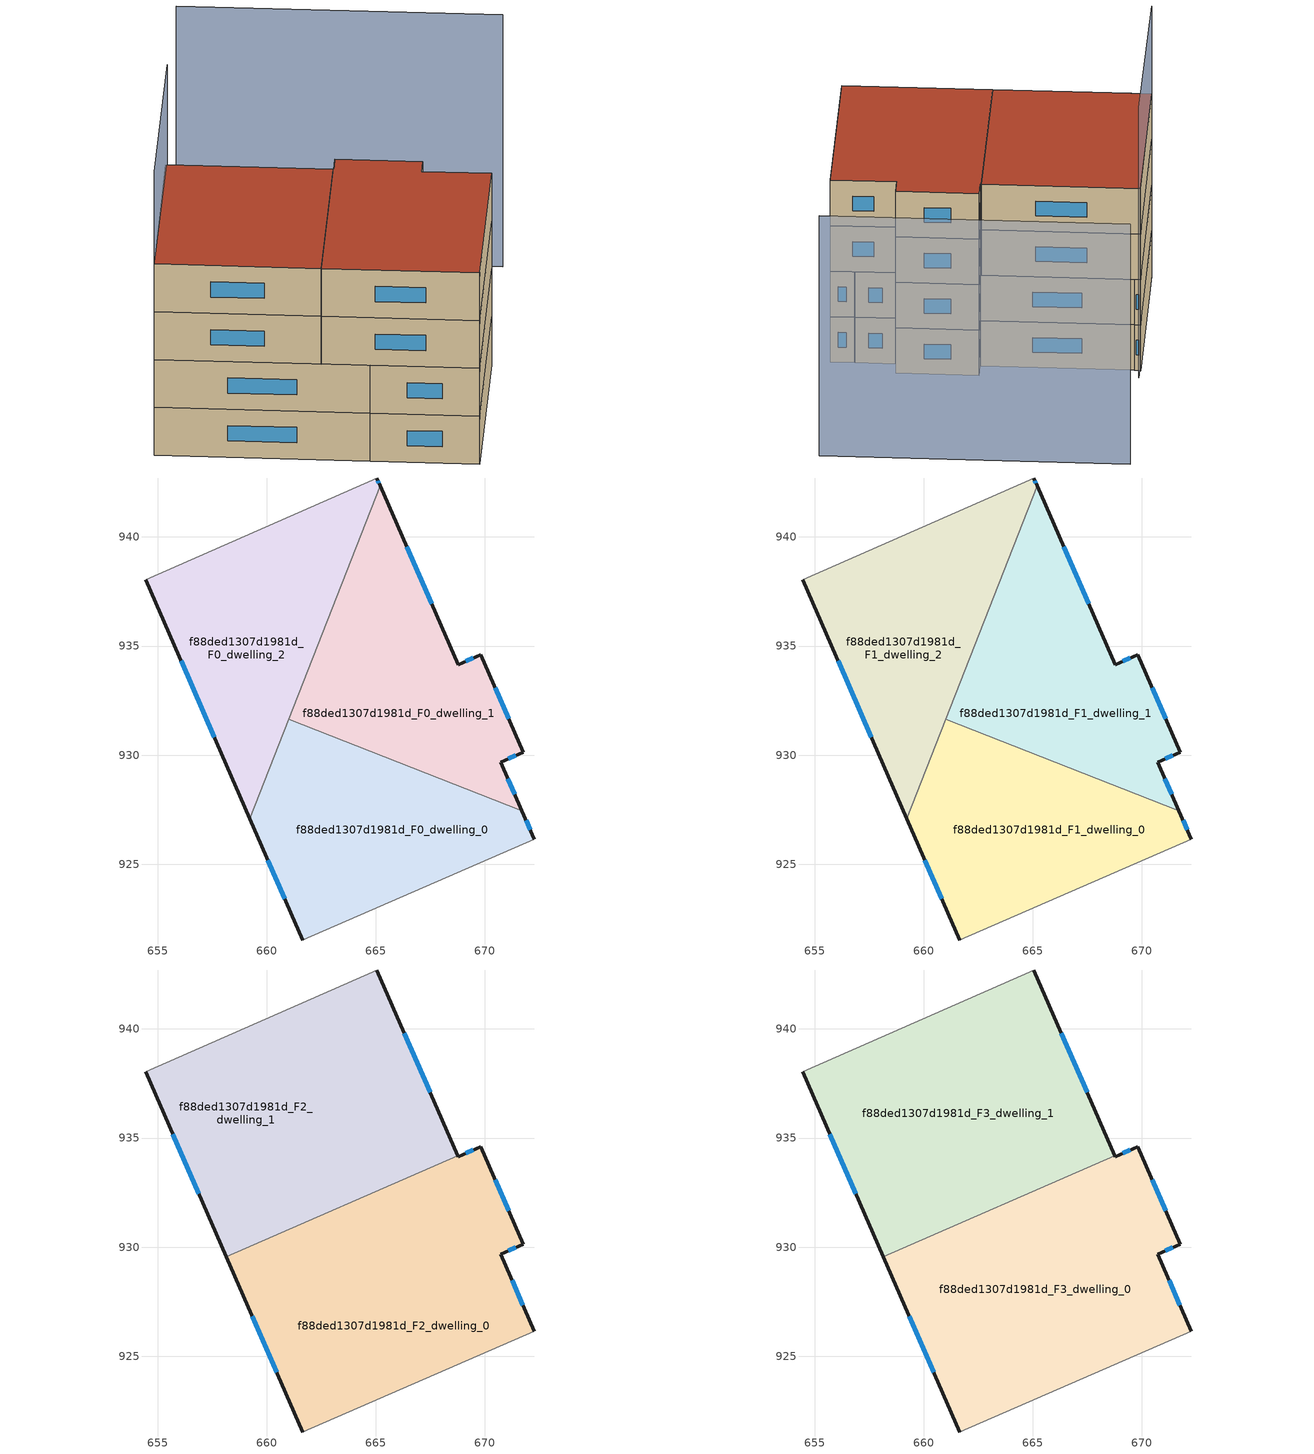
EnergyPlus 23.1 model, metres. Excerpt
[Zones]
f88ded1307d1981d_F0_dwelling_0
 floor ground (EU_floor_Construction): 671.69,927.46 672.27,926.15 661.69,921.55 661.64,921.53 659.23,927.08 661.01,931.64 z0
 wall outside (EU_wall_Construction): 672.27,926.15 671.69,927.46 / 659.23,927.08 661.64,921.53 z0:3
 wall to f88ded1307d1981d_F0_dwelling_1 (EU_wall_Construction): 671.69,927.46 661.01,931.64 z0:3
 wall adiabatic (EU_wall_Construction): 661.64,921.53 661.69,921.55 672.27,926.15 z0:3
 wall to f88ded1307d1981d_F0_dwelling_2 (EU_wall_Construction): 661.01,931.64 659.23,927.08 z0:3
 window (EU_Window_Construction): 672.07,926.59 671.89,927.01 / 660.05,925.19 660.82,923.42 z1.02:1.98
f88ded1307d1981d_F0_dwelling_1
 floor ground (EU_floor_Construction): 665.2,942.34 668.77,934.15 669.81,934.61 671.76,930.15 670.72,929.69 671.69,927.46 661.01,931.64 z0
 wall outside (EU_wall_Construction): 671.69,927.46 670.72,929.69 671.76,930.15 669.81,934.61 668.77,934.15 665.2,942.34 z0:3
 wall to f88ded1307d1981d_F0_dwelling_2 (EU_wall_Construction): 665.2,942.34 661.01,931.64 z0:3
 window (EU_Window_Construction): 669.46,934.46 669.12,934.31 / 671.1,931.67 670.47,933.09 / 671.07,929.84 671.4,929.99 / 671.36,928.22 671.05,928.93 / 667.55,936.94 666.41,939.55 z1.02:1.98
f88ded1307d1981d_F0_dwelling_2
 floor ground (EU_floor_Construction): 665.04,942.7 665.2,942.34 659.23,927.08 654.45,938.05 z0
 wall outside (EU_wall_Construction): 654.45,938.05 659.23,927.08 / 665.2,942.34 665.04,942.7 z0:3
 wall adiabatic (EU_wall_Construction): 665.04,942.7 654.45,938.05 z0:3
 window (EU_Window_Construction): 656.08,934.32 657.6,930.81 / 665.14,942.46 665.09,942.58 z1.02:1.98
f88ded1307d1981d_F1_dwelling_0
 floor to f88ded1307d1981d_F0_dwelling_0 (EU_floor_Construction): 671.69,927.46 672.27,926.15 661.69,921.55 661.64,921.53 659.23,927.08 661.01,931.64 z3
 wall outside (EU_wall_Construction): 672.27,926.15 671.69,927.46 / 659.23,927.08 661.64,921.53 z3:6
 wall to f88ded1307d1981d_F1_dwelling_1 (EU_wall_Construction): 671.69,927.46 661.01,931.64 z3:6
 wall adiabatic (EU_wall_Construction): 661.64,921.53 661.69,921.55 672.27,926.15 z3:6
 wall to f88ded1307d1981d_F1_dwelling_2 (EU_wall_Construction): 661.01,931.64 659.23,927.08 z3:6
 window (EU_Window_Construction): 672.07,926.59 671.89,927.01 / 660.05,925.19 660.82,923.42 z4.02:4.98
f88ded1307d1981d_F1_dwelling_1
 floor to f88ded1307d1981d_F0_dwelling_1 (EU_floor_Construction): 665.2,942.34 668.77,934.15 669.81,934.61 671.76,930.15 670.72,929.69 671.69,927.46 661.01,931.64 z3
 wall outside (EU_wall_Construction): 671.69,927.46 670.72,929.69 671.76,930.15 669.81,934.61 668.77,934.15 665.2,942.34 z3:6
 wall to f88ded1307d1981d_F1_dwelling_2 (EU_wall_Construction): 665.2,942.34 661.01,931.64 z3:6
 window (EU_Window_Construction): 669.46,934.46 669.12,934.31 / 671.1,931.67 670.47,933.09 / 671.07,929.84 671.4,929.99 / 671.36,928.22 671.05,928.93 / 667.55,936.94 666.41,939.55 z4.02:4.98
f88ded1307d1981d_F1_dwelling_2
 floor to f88ded1307d1981d_F0_dwelling_2 (EU_floor_Construction): 665.04,942.7 665.2,942.34 659.23,927.08 654.45,938.05 z3
 wall outside (EU_wall_Construction): 654.45,938.05 659.23,927.08 / 665.2,942.34 665.04,942.7 z3:6
 wall adiabatic (EU_wall_Construction): 665.04,942.7 654.45,938.05 z3:6
 window (EU_Window_Construction): 656.08,934.32 657.6,930.81 / 665.14,942.46 665.09,942.58 z4.02:4.98
f88ded1307d1981d_F2_dwelling_0
 floor to f88ded1307d1981d_F1_dwelling_0 (EU_floor_Construction): 671.69,927.46 672.27,926.15 661.69,921.55 661.64,921.53 659.23,927.08 660.62,930.65 662,931.25 z6
 floor to f88ded1307d1981d_F1_dwelling_1 (EU_floor_Construction): 669.81,934.61 671.76,930.15 670.72,929.69 671.69,927.46 662,931.25 668.75,934.19 668.77,934.15 z6
 floor to f88ded1307d1981d_F1_dwelling_2 (EU_floor_Construction): 660.62,930.65 659.23,927.08 658.14,929.57 z6
 wall outside (EU_wall_Construction): 658.14,929.57 661.64,921.53 / 672.27,926.15 670.72,929.69 671.76,930.15 669.81,934.61 668.77,934.15 668.75,934.19 z6:9
 wall adiabatic (EU_wall_Construction): 661.64,921.53 661.69,921.55 672.27,926.15 z6:9
 wall to f88ded1307d1981d_F2_dwelling_1 (EU_wall_Construction): 668.75,934.19 658.14,929.57 z6:9
 window (EU_Window_Construction): 659.33,926.84 660.45,924.27 / 669.46,934.46 669.12,934.31 / 671.1,931.67 670.47,933.09 / 671.07,929.84 671.4,929.99 / 671.74,927.35 671.24,928.48 z7.02:7.98
f88ded1307d1981d_F2_dwelling_1
 floor to f88ded1307d1981d_F1_dwelling_1 (EU_floor_Construction): 665.2,942.34 668.75,934.19 662,931.25 661.01,931.64 z6
 floor to f88ded1307d1981d_F1_dwelling_2 (EU_floor_Construction): 665.04,942.7 665.2,942.34 660.62,930.65 658.14,929.57 654.45,938.05 z6
 floor to f88ded1307d1981d_F1_dwelling_0 (EU_floor_Construction): 662,931.25 660.62,930.65 661.01,931.64 z6
 wall outside (EU_wall_Construction): 654.45,938.05 658.14,929.57 / 668.75,934.19 665.04,942.7 z6:9
 wall adiabatic (EU_wall_Construction): 665.04,942.7 654.45,938.05 z6:9
 window (EU_Window_Construction): 655.71,935.16 656.89,932.46 / 667.49,937.09 666.3,939.8 z7.02:7.98
f88ded1307d1981d_F3_dwelling_0
 floor to f88ded1307d1981d_F2_dwelling_0 (EU_floor_Construction): 669.81,934.61 671.76,930.15 670.72,929.69 672.27,926.15 661.69,921.55 661.64,921.53 658.14,929.57 668.75,934.19 668.77,934.15 z9
 wall outside (EU_wall_Construction): 658.14,929.57 661.64,921.53 / 672.27,926.15 670.72,929.69 671.76,930.15 669.81,934.61 668.77,934.15 668.75,934.19 z9:12
 wall adiabatic (EU_wall_Construction): 661.64,921.53 661.69,921.55 672.27,926.15 z9:12
 wall to f88ded1307d1981d_F3_dwelling_1 (EU_wall_Construction): 668.75,934.19 658.14,929.57 z9:12
 window (EU_Window_Construction): 659.33,926.84 660.45,924.27 / 669.46,934.46 669.12,934.31 / 671.1,931.67 670.47,933.09 / 671.07,929.84 671.4,929.99 / 671.74,927.35 671.24,928.48 z10.02:10.98
 roof outside (EU_roof_Construction): 672.27,926.15 670.72,929.69 671.76,930.15 669.81,934.61 668.77,934.15 668.75,934.19 658.14,929.57 661.64,921.53 661.69,921.55 z12
f88ded1307d1981d_F3_dwelling_1
 floor to f88ded1307d1981d_F2_dwelling_1 (EU_floor_Construction): 665.04,942.7 668.75,934.19 658.14,929.57 654.45,938.05 z9
 wall outside (EU_wall_Construction): 654.45,938.05 658.14,929.57 / 668.75,934.19 665.04,942.7 z9:12
 wall adiabatic (EU_wall_Construction): 665.04,942.7 654.45,938.05 z9:12
 window (EU_Window_Construction): 655.71,935.16 656.89,932.46 / 667.49,937.09 666.3,939.8 z10.02:10.98
 roof outside (EU_roof_Construction): 668.75,934.19 665.04,942.7 654.45,938.05 658.14,929.57 z12
shading: 682.71,930.73 675.5,947.3 z0:15.8; 665.85,942.98 654.45,938.05 z0:17.8
[Building]
EU S2 Campaign: North Axis=0; Terrain=City; Solar Distribution=FullExterior
[Site:Location]
Vienna: Latitude=48; Longitude=16.5; Time Zone=1; Elevation=183
[SizingPeriod:WeatherFileDays]
AnnualSizingPeriod: Begin Month=1; Begin Day of Month=1; End Month=12; End Day of Month=31; Day of Week for Start Day=Monday; Use Weather File Daylight Saving Period=No; Use Weather File Rain and Snow Indicators=No
[MATERIAL]
EU_InternalMass_Material: Roughness=MediumRough; Thickness=0.1; Conductivity=1; Density=1800; Specific Heat=900; Thermal Absorptance=0.9; Solar Absorptance=0.7; Visible Absorptance=0.7
[MATERIAL:NOMASS] Roughness=MediumRough; Thermal Absorptance=0.9; Solar Absorptance=0.7; Visible Absorptance=0.7
Name | Thermal Resistance
EU_wall_NoMass | 0.942466
EU_roof_NoMass | 0.551687
EU_floor_NoMass | 0.66527
[WINDOWMATERIAL:SIMPLEGLAZINGSYSTEM]
EU_Window_SimpleGlazing: UFactor=2.03367; Solar Heat Gain Coefficient=0.65; Visible Transmittance=0.65
[CONSTRUCTION]
EU_wall_Construction: EU_wall_NoMass
EU_roof_Construction: EU_roof_NoMass
EU_floor_Construction: EU_floor_NoMass
EU_Window_Construction: EU_Window_SimpleGlazing
EU_InternalMass_Construction: EU_InternalMass_Material
[ZONE] Type=1; Multiplier=1; Ceiling Height=autocalculate; Floor Area=autocalculate; Part of Total Floor Area=Yes
Name | Volume
f88ded1307d1981d_F0_dwelling_0; f88ded1307d1981d_F1_dwelling_0 | 214.225
f88ded1307d1981d_F2_dwelling_0; f88ded1307d1981d_F3_dwelling_0 | 321.354
f88ded1307d1981d_F0_dwelling_1; f88ded1307d1981d_F1_dwelling_1 | 214.26
f88ded1307d1981d_F2_dwelling_1; f88ded1307d1981d_F3_dwelling_1 | 321.364
f88ded1307d1981d_F0_dwelling_2; f88ded1307d1981d_F1_dwelling_2 | 214.252
[INTERNALMASS] Construction=EU_InternalMass_Construction
Name | Zone or ZoneList | Surface Area
f88ded1307d1981d_F0_dwelling_0_EU_InternalMass | f88ded1307d1981d_F0_dwelling_0 | 71.408
f88ded1307d1981d_F0_dwelling_1_EU_InternalMass | f88ded1307d1981d_F0_dwelling_1 | 71.4185
f88ded1307d1981d_F0_dwelling_2_EU_InternalMass | f88ded1307d1981d_F0_dwelling_2 | 71.4174
f88ded1307d1981d_F1_dwelling_0_EU_InternalMass | f88ded1307d1981d_F1_dwelling_0 | 71.408
f88ded1307d1981d_F1_dwelling_1_EU_InternalMass | f88ded1307d1981d_F1_dwelling_1 | 71.4185
f88ded1307d1981d_F1_dwelling_2_EU_InternalMass | f88ded1307d1981d_F1_dwelling_2 | 71.4174
f88ded1307d1981d_F2_dwelling_0_EU_InternalMass | f88ded1307d1981d_F2_dwelling_0 | 107.118
f88ded1307d1981d_F2_dwelling_1_EU_InternalMass | f88ded1307d1981d_F2_dwelling_1 | 107.121
f88ded1307d1981d_F3_dwelling_0_EU_InternalMass | f88ded1307d1981d_F3_dwelling_0 | 107.118
f88ded1307d1981d_F3_dwelling_1_EU_InternalMass | f88ded1307d1981d_F3_dwelling_1 | 107.121
[OTHEREQUIPMENT] Fuel Type=Electricity; Design Level Calculation Method=Watts/Area; Power per Zone Floor Area=1; Fraction Latent=0; Fraction Radiant=0; Fraction Lost=0; Carbon Dioxide Generation Rate=0; EndUse Subcategory=EU_Step8_InternalGains
Name | Zone or ZoneList or Space or SpaceList | Schedule
EU_Step8_InternalGain_f88ded1307d1981d_F0_dwelling_0_f000 | f88ded1307d1981d_F0_dwelling_0 | EU_Step8_GainSchedule_f88ded1307d1981d_F0_dwelling_0_f000
EU_Step8_InternalGain_f88ded1307d1981d_F0_dwelling_1_f000 | f88ded1307d1981d_F0_dwelling_1 | EU_Step8_GainSchedule_f88ded1307d1981d_F0_dwelling_1_f000
EU_Step8_InternalGain_f88ded1307d1981d_F0_dwelling_2_f000 | f88ded1307d1981d_F0_dwelling_2 | EU_Step8_GainSchedule_f88ded1307d1981d_F0_dwelling_2_f000
EU_Step8_InternalGain_f88ded1307d1981d_F1_dwelling_0_f000 | f88ded1307d1981d_F1_dwelling_0 | EU_Step8_GainSchedule_f88ded1307d1981d_F1_dwelling_0_f000
EU_Step8_InternalGain_f88ded1307d1981d_F1_dwelling_1_f000 | f88ded1307d1981d_F1_dwelling_1 | EU_Step8_GainSchedule_f88ded1307d1981d_F1_dwelling_1_f000
EU_Step8_InternalGain_f88ded1307d1981d_F1_dwelling_2_f000 | f88ded1307d1981d_F1_dwelling_2 | EU_Step8_GainSchedule_f88ded1307d1981d_F1_dwelling_2_f000
EU_Step8_InternalGain_f88ded1307d1981d_F2_dwelling_0_f000 | f88ded1307d1981d_F2_dwelling_0 | EU_Step8_GainSchedule_f88ded1307d1981d_F2_dwelling_0_f000
EU_Step8_InternalGain_f88ded1307d1981d_F2_dwelling_1_f000 | f88ded1307d1981d_F2_dwelling_1 | EU_Step8_GainSchedule_f88ded1307d1981d_F2_dwelling_1_f000
EU_Step8_InternalGain_f88ded1307d1981d_F3_dwelling_0_f000 | f88ded1307d1981d_F3_dwelling_0 | EU_Step8_GainSchedule_f88ded1307d1981d_F3_dwelling_0_f000
EU_Step8_InternalGain_f88ded1307d1981d_F3_dwelling_1_f000 | f88ded1307d1981d_F3_dwelling_1 | EU_Step8_GainSchedule_f88ded1307d1981d_F3_dwelling_1_f000
[ZONEVENTILATION:DESIGNFLOWRATE] Schedule=EU_AlwaysOn; Design Flow Rate Calculation Method=AirChanges/Hour; Air Changes per Hour=0.530523; Ventilation Type=Natural; Fan Pressure Rise=0; Fan Total Efficiency=1; Constant Term Coefficient=1; Temperature Term Coefficient=0; Velocity Term Coefficient=0; Velocity Squared Term Coefficient=0; Minimum Indoor Temperature=-100; Maximum Indoor Temperature=100; Delta Temperature=-100; Minimum Outdoor Temperature=-100; Maximum Outdoor Temperature=100; Maximum Wind Speed=40
Name | Zone or ZoneList or Space or SpaceList
EU_ConstantAir_f88ded1307d1981d_F0_dwelling_0 | f88ded1307d1981d_F0_dwelling_0
EU_ConstantAir_f88ded1307d1981d_F0_dwelling_1 | f88ded1307d1981d_F0_dwelling_1
EU_ConstantAir_f88ded1307d1981d_F0_dwelling_2 | f88ded1307d1981d_F0_dwelling_2
EU_ConstantAir_f88ded1307d1981d_F1_dwelling_0 | f88ded1307d1981d_F1_dwelling_0
EU_ConstantAir_f88ded1307d1981d_F1_dwelling_1 | f88ded1307d1981d_F1_dwelling_1
EU_ConstantAir_f88ded1307d1981d_F1_dwelling_2 | f88ded1307d1981d_F1_dwelling_2
EU_ConstantAir_f88ded1307d1981d_F2_dwelling_0 | f88ded1307d1981d_F2_dwelling_0
EU_ConstantAir_f88ded1307d1981d_F2_dwelling_1 | f88ded1307d1981d_F2_dwelling_1
EU_ConstantAir_f88ded1307d1981d_F3_dwelling_0 | f88ded1307d1981d_F3_dwelling_0
EU_ConstantAir_f88ded1307d1981d_F3_dwelling_1 | f88ded1307d1981d_F3_dwelling_1
[HVACTEMPLATE:THERMOSTAT] Constant Heating Setpoint=20; Constant Cooling Setpoint=50
EU_HeatOnly_f88ded1307d1981d_F0_dwelling_0; EU_HeatOnly_f88ded1307d1981d_F0_dwelling_1; EU_HeatOnly_f88ded1307d1981d_F0_dwelling_2; EU_HeatOnly_f88ded1307d1981d_F1_dwelling_0; EU_HeatOnly_f88ded1307d1981d_F1_dwelling_1; EU_HeatOnly_f88ded1307d1981d_F1_dwelling_2; EU_HeatOnly_f88ded1307d1981d_F2_dwelling_0; EU_HeatOnly_f88ded1307d1981d_F2_dwelling_1; EU_HeatOnly_f88ded1307d1981d_F3_dwelling_0; EU_HeatOnly_f88ded1307d1981d_F3_dwelling_1
[HVACTEMPLATE:ZONE:IDEALLOADSAIRSYSTEM] System Availability Schedule=EU_AlwaysOn; Maximum Heating Supply Air Temperature=50; Minimum Cooling Supply Air Temperature=13; Maximum Heating Supply Air Humidity Ratio=0.0156; Minimum Cooling Supply Air Humidity Ratio=0.0077; Heating Limit=NoLimit; Cooling Limit=NoLimit; Heating Availability Schedule=EU_AlwaysOn; Cooling Availability Schedule=EU_CoolingOff; Dehumidification Control Type=ConstantSensibleHeatRatio; Cooling Sensible Heat Ratio=0.7; Dehumidification Setpoint=60; Humidification Control Type=None; Humidification Setpoint=30; Outdoor Air Method=None; Outdoor Air Flow Rate per Person=0.00944; Outdoor Air Flow Rate per Zone Floor Area=0; Outdoor Air Flow Rate per Zone=0; Demand Controlled Ventilation Type=None; Outdoor Air Economizer Type=NoEconomizer; Heat Recovery Type=None; Sensible Heat Recovery Effectiveness=0.7; Latent Heat Recovery Effectiveness=0.65
Name | Template Thermostat
f88ded1307d1981d_F0_dwelling_0 | EU_HeatOnly_f88ded1307d1981d_F0_dwelling_0
f88ded1307d1981d_F0_dwelling_1 | EU_HeatOnly_f88ded1307d1981d_F0_dwelling_1
f88ded1307d1981d_F0_dwelling_2 | EU_HeatOnly_f88ded1307d1981d_F0_dwelling_2
f88ded1307d1981d_F1_dwelling_0 | EU_HeatOnly_f88ded1307d1981d_F1_dwelling_0
f88ded1307d1981d_F1_dwelling_1 | EU_HeatOnly_f88ded1307d1981d_F1_dwelling_1
f88ded1307d1981d_F1_dwelling_2 | EU_HeatOnly_f88ded1307d1981d_F1_dwelling_2
f88ded1307d1981d_F2_dwelling_0 | EU_HeatOnly_f88ded1307d1981d_F2_dwelling_0
f88ded1307d1981d_F2_dwelling_1 | EU_HeatOnly_f88ded1307d1981d_F2_dwelling_1
f88ded1307d1981d_F3_dwelling_0 | EU_HeatOnly_f88ded1307d1981d_F3_dwelling_0
f88ded1307d1981d_F3_dwelling_1 | EU_HeatOnly_f88ded1307d1981d_F3_dwelling_1
[SIZING:ZONE] Zone Cooling Design Supply Air Temperature Input Method=SupplyAirTemperature; Zone Cooling Design Supply Air Temperature=13; Zone Heating Design Supply Air Temperature Input Method=SupplyAirTemperature; Zone Heating Design Supply Air Temperature=50; Zone Cooling Design Supply Air Humidity Ratio=0.008; Zone Heating Design Supply Air Humidity Ratio=0.008; Cooling Design Air Flow Method=DesignDay; Cooling Design Air Flow Rate=0; Cooling Minimum Air Flow per Zone Floor Area=0.000762; Cooling Minimum Air Flow=0; Cooling Minimum Air Flow Fraction=0.2; Heating Design Air Flow Method=DesignDay; Heating Design Air Flow Rate=0; Heating Maximum Air Flow per Zone Floor Area=0.002032; Heating Maximum Air Flow=0.141576; Heating Maximum Air Flow Fraction=0.3; Account for Dedicated Outdoor Air System=No; Dedicated Outdoor Air System Control Strategy=NeutralSupplyAir; Dedicated Outdoor Air Low Setpoint Temperature for Design=autosize; Dedicated Outdoor Air High Setpoint Temperature for Design=autosize; Zone Load Sizing Method=Sensible Load Only No Latent Load; Zone Latent Cooling Design Supply Air Humidity Ratio Input Method=HumidityRatioDifference; Zone Cooling Design Supply Air Humidity Ratio Difference=0.005; Zone Latent Heating Design Supply Air Humidity Ratio Input Method=HumidityRatioDifference; Zone Humidification Design Supply Air Humidity Ratio Difference=0.005
f88ded1307d1981d_F0_dwelling_0; f88ded1307d1981d_F0_dwelling_1; f88ded1307d1981d_F0_dwelling_2; f88ded1307d1981d_F1_dwelling_0; f88ded1307d1981d_F1_dwelling_1; f88ded1307d1981d_F1_dwelling_2; f88ded1307d1981d_F2_dwelling_0; f88ded1307d1981d_F2_dwelling_1; f88ded1307d1981d_F3_dwelling_0; f88ded1307d1981d_F3_dwelling_1
[SCHEDULE:CONSTANT]
Name | Hourly Value
EU_AlwaysOn | 1
EU_CoolingOff | 0
[SCHEDULE:FILE] Column Number=1; Rows to Skip at Top=0; Number of Hours of Data=8760; Column Separator=Comma; Interpolate to Timestep=No; Minutes per Item=60; Adjust Schedule for Daylight Savings=Yes
Name | File
EU_Step8_GainSchedule_f88ded1307d1981d_F0_dwelling_0_f000 | ../../schedules/f88ded1307d1981d/f88ded1307d1981d_F0_dwelling_0_f000_gain.csv
EU_Step8_GainSchedule_f88ded1307d1981d_F0_dwelling_1_f000 | ../../schedules/f88ded1307d1981d/f88ded1307d1981d_F0_dwelling_1_f000_gain.csv
EU_Step8_GainSchedule_f88ded1307d1981d_F0_dwelling_2_f000 | ../../schedules/f88ded1307d1981d/f88ded1307d1981d_F0_dwelling_2_f000_gain.csv
EU_Step8_GainSchedule_f88ded1307d1981d_F1_dwelling_0_f000 | ../../schedules/f88ded1307d1981d/f88ded1307d1981d_F1_dwelling_0_f000_gain.csv
EU_Step8_GainSchedule_f88ded1307d1981d_F1_dwelling_1_f000 | ../../schedules/f88ded1307d1981d/f88ded1307d1981d_F1_dwelling_1_f000_gain.csv
EU_Step8_GainSchedule_f88ded1307d1981d_F1_dwelling_2_f000 | ../../schedules/f88ded1307d1981d/f88ded1307d1981d_F1_dwelling_2_f000_gain.csv
EU_Step8_GainSchedule_f88ded1307d1981d_F2_dwelling_0_f000 | ../../schedules/f88ded1307d1981d/f88ded1307d1981d_F2_dwelling_0_f000_gain.csv
EU_Step8_GainSchedule_f88ded1307d1981d_F2_dwelling_1_f000 | ../../schedules/f88ded1307d1981d/f88ded1307d1981d_F2_dwelling_1_f000_gain.csv
EU_Step8_GainSchedule_f88ded1307d1981d_F3_dwelling_0_f000 | ../../schedules/f88ded1307d1981d/f88ded1307d1981d_F3_dwelling_0_f000_gain.csv
EU_Step8_GainSchedule_f88ded1307d1981d_F3_dwelling_1_f000 | ../../schedules/f88ded1307d1981d/f88ded1307d1981d_F3_dwelling_1_f000_gain.csv
